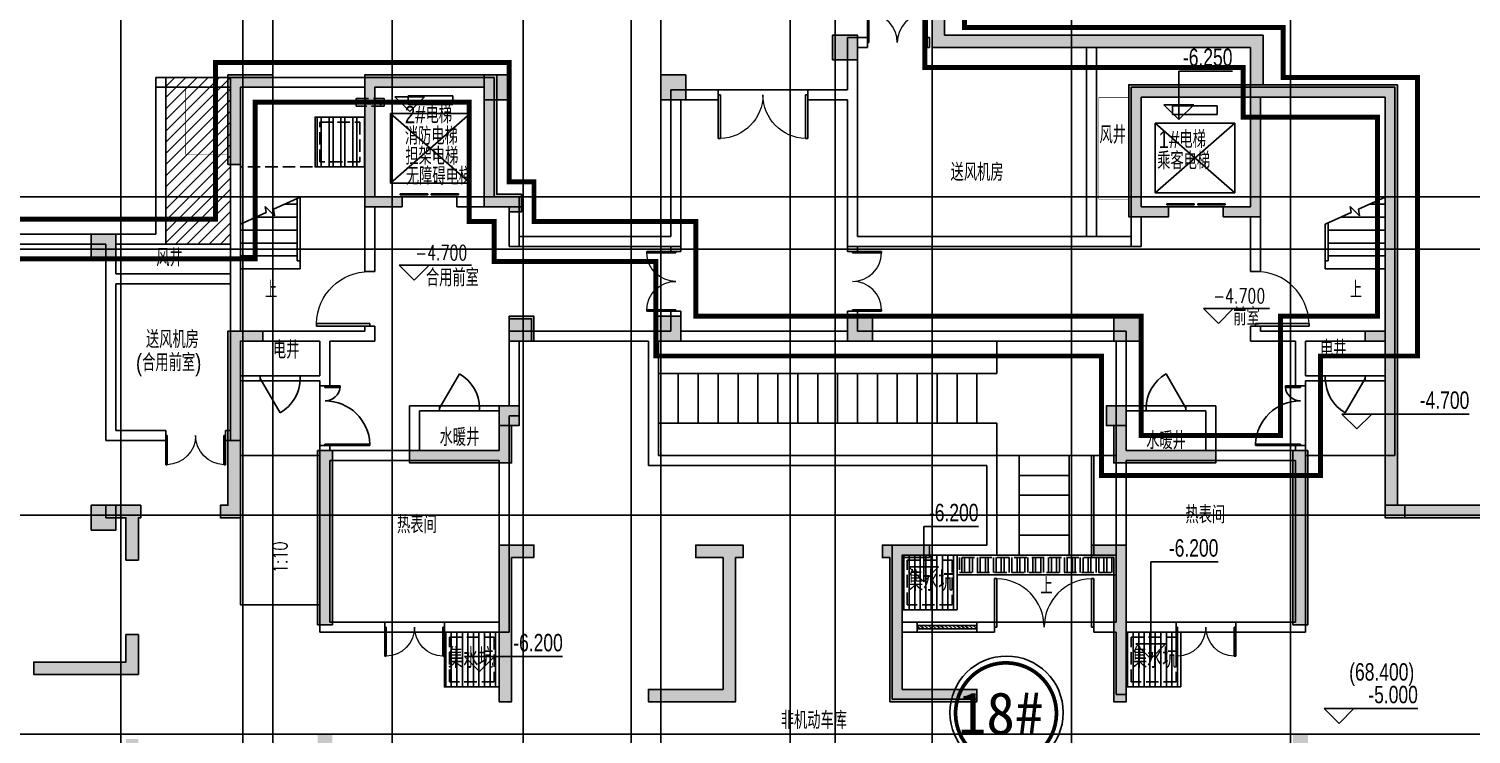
# Model space of a CAD drawing. Extents: x 369444 to 684549, y -549309 to 575337.
# Drawn here: x 578324 to 607305, y 326857 to 341032 of the extents above; entities that cross this region are included whole.
import ezdxf

# ---------------------------------------------------------------- set-up
doc = ezdxf.new("R2010")
doc.units = 0
doc.header["$LTSCALE"] = 1000
doc.header["$MEASUREMENT"] = 0
doc.linetypes.add('__DASH', pattern=[0.35, 0.25, -0.1])
doc.linetypes.add('DASH', pattern=[0.35, 0.25, -0.1])
for name, color, linetype in [('COLUMN', 9, 'Continuous'), ('DIM_ELEV', 3, 'Continuous'), ('DIM_IDEN', 3, 'Continuous'), ('DIM_LEAD', 3, 'Continuous'), ('DIM_SYMB', 3, 'Continuous'), ('DOTE', 1, 'Continuous'), ('EVTR', 2, 'Continuous'), ('HS-A-轮廓线-地下室', 3, 'DASH'), ('K-1看线', 123, 'Continuous'), ('PUB_HATCH', 8, 'Continuous'), ('STAIR', 2, 'Continuous'), ('W-屋顶线', 161, 'Continuous'), ('WALL', 9, 'Continuous'), ('WINDOW', 4, 'Continuous'), ('主楼编号', 1, 'Continuous'), ('二期轮廓线', 8, 'DASH'), ('剪力墙', 3, 'Continuous'), ('填充', 8, 'Continuous'), ('房间名称', 72, 'Continuous'), ('排水', 61, 'Continuous'), ('洞口上空图层', 211, 'Continuous'), ('砼墙', 151, 'Continuous'), ('防火分区线', 7, 'Continuous'), ('集水坑图层', 125, 'Continuous')]:
    doc.layers.add(name, color=color, linetype=linetype)
doc.styles.add('1111111', font='simhei.ttf')
doc.styles.add('_HNSJY', font='HNSJY-07.shx', dxfattribs={"width": 0.75, "bigfont": 'HNSJY-HZ.shx'})
doc.styles.add('_TCH_DIM', font='SIMPLEX', dxfattribs={"bigfont": 'GBCBIG'})
doc.styles.add('HNSJY', font='hnsjy-07.shx', dxfattribs={"width": 0.8, "bigfont": 'hnsjy-hz.shx'})

# ---------------------------------------------------------------- blocks, each defined once
blk = doc.blocks.new('A$C650223AA')
at = {"layer": 'STAIR'}
for p, q in [((-9200, 0), (-9200, -1650)), ((-2400, 0), (-2400, -650)), ((-9200, -650), (-2400, -650)), ((-8800, -650), (-8800, -1650)), ((-8400, -650), (-8400, -1650)), ((-8000, -650), (-8000, -1650)), ((-7600, -650), (-7600, -1650)), ((-7200, -650), (-7200, -1650)), ((-6800, -650), (-6800, -1650)), ((-6400, -650), (-6400, -1650)), ((-6000, -650), (-6000, -1650)), ((-5600, -650), (-5600, -1650)), ((-5200, -650), (-5200, -1650)), ((-4800, -650), (-4800, -1650)), ((-4400, -650), (-4400, -1650)), ((-4000, -650), (-4000, -1650)), ((-3600, -650), (-3600, -1650)), ((-3200, -650), (-3200, -1650)), ((-2800, -650), (-2800, -1650)), ((-9200, -1650), (-2400, -1650)), ((-2400, -1650), (-2400, -2300)), ((-500, -2300), (-2400, -2300)), ((-1950, -2300), (-1950, -4300)), ((-950, -2300), (-950, -4300)), ((-950, -2700), (-1950, -2700)), ((-950, -3100), (-1950, -3100)), ((-950, -3500), (-1950, -3500)), ((-950, -3900), (-1950, -3900)), ((-1950, -4300), (-2400, -4300)), ((-500, -4300), (-950, -4300))]:
    blk.add_line(p, q, dxfattribs=at)
for points in [[(-2400, -2300), (0, -2300)], [(-2400, -4300), (-2400, -2300)], [(-500, -4300), (-500, -2300)], [(-450, -4300), (-450, -2300)]]:
    blk.add_lwpolyline(points, dxfattribs=at)
blk = doc.blocks.new('A$C6AC34DE4')
at = {"layer": '集水坑图层', "linetype": '__DASH'}
for points in [[(0, -1600), (2500, -1600), (2500, 0), (0, 0)], [(100, -1500), (900, -1500), (900, -700), (100, -700)]]:
    blk.add_lwpolyline(points, close=True, dxfattribs=at)
at = {"layer": '集水坑图层'}
blk.add_lwpolyline([(0, -1600), (1000, -1600), (1000, -600), (0, -600)], close=True, dxfattribs=at)
blk = doc.blocks.new('$DorLib2D$00000002')
for p, q in [((-0.5, 0), (-0.5, 0.4875)), ((-0.475, 0.4875), (-0.5, 0.4875)), ((-0.475, 0), (-0.475, 0.4875)), ((0.475, 0), (0.475, 0.4875)), ((0.475, 0.4875), (0.5, 0.4875)), ((0.5, 0), (0.5, 0.4875)), ((-0.5, 0), (-0.475, 0)), ((0.5, 0), (0.475, 0))]:
    blk.add_line(p, q)
at = {"lineweight": 13}
for centre, start, end in [((-0.4875, 0), 0, 88.53072), ((0.4875, 0), 91.46928, 180)]:
    blk.add_arc(centre, 0.4875, start, end, dxfattribs=at)
blk = doc.blocks.new('$WINLIB2D$00000039')
at = {"color": 0}
for points in [[(-0.5, 0.5), (-0.5, -0.5)], [(0.5, 0.5), (-0.5, 0.5)], [(0.5, -0.5), (0.5, 0.5)], [(-0.5, 0.167), (0.5, 0.167)], [(-0.452, -0.167), (-0.5, 0.084)], [(-0.384, -0.167), (-0.448, 0.167)], [(-0.316, -0.167), (-0.38, 0.167)], [(-0.248, -0.167), (-0.312, 0.167)], [(-0.18, -0.167), (-0.244, 0.167)], [(-0.112, -0.167), (-0.176, 0.167)], [(-0.044, -0.167), (-0.108, 0.167)], [(0.024, -0.167), (-0.04, 0.167)], [(0.092, -0.167), (0.028, 0.167)], [(0.16, -0.167), (0.096, 0.167)], [(0.228, -0.167), (0.164, 0.167)], [(0.296, -0.167), (0.232, 0.167)], [(0.364, -0.167), (0.3, 0.167)], [(0.432, -0.167), (0.368, 0.167)], [(0.5, -0.167), (0.436, 0.167)], [(-0.5, -0.167), (0.5, -0.167)], [(0.5, -0.5), (-0.5, -0.5)]]:
    blk.add_lwpolyline(points, dxfattribs=at)
blk = doc.blocks.new('$DORLIB2D$00000127')
at = {"color": 0}
for points in [[(-0.533, 0.795), (-0.533, 0.69)], [(-0.033, 0.795), (-0.533, 0.795)], [(-0.033, 0.795), (-0.033, 0.69)], [(0.533, 0.795), (0.033, 0.795)], [(0.033, 0.795), (0.033, 0.69)], [(0.533, 0.795), (0.533, 0.69)], [(-0.033, 0.69), (-0.533, 0.69)], [(0.533, 0.69), (0.033, 0.69)], [(0.5, 0.5), (-0.5, 0.5)]]:
    blk.add_lwpolyline(points, dxfattribs=at)
blk = doc.blocks.new('$DorLib2D$00000001')
for p, q in [((0.45, 0.975), (0.5, 0.975)), ((0.45, 0), (0.45, 0.975)), ((0.5, 0), (0.5, 0.975)), ((0.5, 0), (0.45, 0))]:
    blk.add_line(p, q)
at = {"lineweight": 13}
blk.add_arc((0.475, 0), 0.975, 91.4693, 180, dxfattribs=at)
blk = doc.blocks.new('$DORLIB2D$00000228')
at = {"color": 0, "lineweight": -2}
blk.add_line((0.5, 0), (0, 0.866), dxfattribs=at)
blk.add_arc((0.5, 0), 1, 120, 180, dxfattribs=at)
blk = doc.blocks.new('$DorLib2D$00000225')
at = {"color": 0}
for p, q in [((0.475, -0.001), (0.475, 0.752)), ((0.475, 0.752), (0.5, 0.752)), ((0.5, -0.001), (0.5, 0.752)), ((-0.5, 0), (-0.5, 0.252)), ((-0.475, 0.252), (-0.5, 0.252)), ((-0.475, 0), (-0.475, 0.252)), ((-0.475, 0), (-0.5, 0)), ((0.475, -0.001), (0.5, -0.001))]:
    blk.add_line(p, q, dxfattribs=at)
for centre, radius, start, end in [((0.505, -0.002), 0.755, 92.2493, 179.7238), ((-0.501, 0.003), 0.251, 359.7899, 84.0974)]:
    blk.add_arc(centre, radius, start, end, dxfattribs=at)
blk = doc.blocks.new('column500')
h = blk.add_hatch(color=0)
h.dxf.hatch_style = 1
h.paths.add_polyline_path([(-216381, -381440), (-215881, -381440), (-215881, -380940), (-216381, -380940)])
at = {"color": 0}
blk.add_lwpolyline([(-216381, -381440), (-215881, -381440), (-215881, -380940), (-216381, -380940)], close=True, dxfattribs=at)

msp = doc.modelspace()

# ---------------------------------------------------------------- hatches: boundary and pattern name
at = {"layer": 'PUB_HATCH', "linetype": 'ByBlock'}
for points in [[(596724.5, 353157), (596474.5, 353157), (596474.5, 340657), (596724.5, 340907)], [(596724.5, 340907), (596474.5, 340657), (602874.5, 340657), (603124.5, 340907)], [(602874.5, 339657), (603124.5, 339907), (603124.5, 340907), (602874.5, 340657)], [(603124.5, 339907), (602874.5, 339657), (605574.5, 339657), (605824.5, 339907)], [(605824.5, 331457), (605824.5, 339907), (605574.5, 339657), (605574.5, 331457)], [(605974.5, 331207), (614224.5, 331207), (614474.5, 331457), (605974.5, 331457)]]:
    msp.add_hatch(color=256, dxfattribs=at).paths.add_polyline_path(points)
at = {"layer": 'WINDOW'}
h = msp.add_hatch(dxfattribs=at)
h.set_pattern_fill('ANSI31', color=8, scale=70, angle=45)
h.set_pattern_definition([(90, (277529.14, -279973.44), (-111.125, 2e-14), [])])
h.paths.add_polyline_path([(595874.5, 329357), (596974.5, 329357), (596974.5, 330457), (595874.5, 330457)])
h = msp.add_hatch(dxfattribs=at)
h.set_pattern_fill('ANSI31', color=8, scale=70, angle=45)
h.set_pattern_definition([(90, (268329.14, -281523.47), (-111.125, 2e-14), [])])
h.paths.add_polyline_path([(586674.5, 327807), (587774.5, 327807), (587774.5, 328907), (586674.5, 328907)])
h = msp.add_hatch(dxfattribs=at)
h.set_pattern_fill('ANSI31', color=8, scale=70, angle=45)
h.set_pattern_definition([(90, (282029.14, -281523.47), (-111.125, 2e-14), [])])
h.paths.add_polyline_path([(600374.5, 327807), (601474.5, 327807), (601474.5, 328907), (600374.5, 328907)])
at = {"layer": '剪力墙'}
h = msp.add_hatch(dxfattribs=at)
h.set_pattern_fill('ANSI31', color=1, scale=100)
h.set_pattern_definition([(45, (3596628.6, -396072.82), (-112.2532015, 112.2532015), [])])
h.paths.add_polyline_path([(581074.5, 340057), (582374.5, 340057), (582374.5, 336707), (581074.5, 336707)])
at = {"layer": '填充'}
h = msp.add_hatch(color=256, dxfattribs=at)
h.dxf.hatch_style = 1
h.paths.add_polyline_path([(600674.5, 334757), (600674.5, 335257), (600124.5, 335257), (600124.5, 334757)], flags=17)
h.paths.add_polyline_path([(600124.5, 333057), (600374.5, 333057), (600374.5, 333457), (599974.5, 333457), (599974.5, 333057)], flags=17)
h.paths.add_polyline_path([(595274.5, 334757), (595274.5, 335257), (594774.5, 335257), (594774.5, 334757)], flags=17)
h.paths.add_polyline_path([(591424.5, 334757), (591424.5, 335257), (590924.5, 335257), (590924.5, 334757)], flags=17)
h.paths.add_polyline_path([(588424.5, 334757), (588424.5, 335207), (587974.5, 335207), (587974.5, 334757)])
h.paths.add_polyline_path([(588024.5, 333057), (588174.5, 333057), (588174.5, 333457), (587774.5, 333457), (587774.5, 333057)])
h.paths.add_polyline_path([(607624.5, 331207), (605574.5, 331207), (605574.5, 334757), (605174.5, 334757), (605174.5, 334957), (605574.5, 334957), (605574.5, 339657), (603074.5, 339657), (603074.5, 337257), (602324.5, 337257), (602324.5, 337457), (602874.5, 337457), (602874.5, 339657), (600674.5, 339657), (600674.5, 337457), (601224.5, 337457), (601224.5, 337257), (600424.5, 337257), (600424.5, 339907), (602874.5, 339907), (605824.5, 339907), (605824.5, 334957), (605824.5, 331457), (607874.5, 331457), (611474.5, 331457), (614474.5, 331457), (614474.5, 328307), (614474.5, 321907), (610674.5, 321907), (610674.5, 322907), (607874.5, 322907), (603724.5, 322907), (600374.5, 322907), (597374.5, 322907), (590774.5, 322907), (589924.5, 322907), (589924.5, 323157), (590774.5, 323157), (590774.5, 326357), (591024.5, 326357), (591024.5, 323157), (597124.5, 323157), (597124.5, 326357), (597374.5, 326357), (597374.5, 323157), (600124.5, 323157), (600124.5, 326357), (600374.5, 326357), (600374.5, 323157), (603724.5, 323157), (603724.5, 326857), (604024.5, 326857), (604024.5, 323157), (607624.5, 323157), (607624.5, 326757), (607874.5, 326757), (607874.5, 323157), (610674.5, 323157), (610674.5, 326057), (610924.5, 326057), (610924.5, 323157), (610924.5, 322157), (614174.5, 322157), (614174.5, 328057), (613774.5, 328057), (613774.5, 328307), (614174.5, 328307), (614174.5, 331207), (611474.5, 331207), (611474.5, 329457), (611224.5, 329457), (611224.5, 331207), (607874.5, 331207), (607874.5, 330357), (607624.5, 330357)])
h.paths.add_polyline_path([(592274.5, 330407), (591724.5, 330407), (591724.5, 330657), (592274.5, 330657), (592674.5, 330657), (592674.5, 330407), (592524.5, 330407), (592524.5, 327507), (590774.5, 327507), (590774.5, 327757), (592274.5, 327757)], flags=17)
h.paths.add_polyline_path([(583224.5, 339857), (582574.5, 339857), (582574.5, 338307), (582324.5, 338307), (582324.5, 340107), (583224.5, 340107)])
h.paths.add_polyline_path([(596424.5, 330407), (595874.5, 330407), (595874.5, 327757), (597374.5, 327757), (597374.5, 327507), (595624.5, 327507), (595624.5, 330407), (595474.5, 330407), (595474.5, 330657), (595874.5, 330657), (596424.5, 330657)], flags=17)
h.paths.add_polyline_path([(580524.5, 328857), (580524.5, 328057), (578424.5, 328057), (578424.5, 328307), (580274.5, 328307), (580274.5, 328857)])
h.paths.add_polyline_path([(600124.5, 330407), (599674.5, 330407), (599674.5, 330657), (600374.5, 330657), (600374.5, 327507), (600124.5, 327507)], flags=17)
h.paths.add_polyline_path([(588474.5, 330407), (588024.5, 330407), (588024.5, 327507), (587774.5, 327507), (587774.5, 330657), (588474.5, 330657)])
h.paths.add_polyline_path([(584124.5, 322907), (583374.5, 322907), (583374.5, 323157), (584124.5, 323157), (584124.5, 326857), (584424.5, 326857), (584424.5, 323157), (585174.5, 323157), (585174.5, 322907)])
h.paths.add_polyline_path([(580274.5, 322907), (579974.5, 322907), (579974.5, 323157), (580274.5, 323157), (580274.5, 326757), (580524.5, 326757), (580524.5, 323157), (580674.5, 323157), (580674.5, 322907)])
h.paths.add_polyline_path([(576724.5, 331207), (576199.5, 331207), (576199.5, 331457), (576724.5, 331457), (577024.5, 331457), (577024.5, 331207), (576924.5, 331207), (576924.5, 329457), (576724.5, 329457)])
h.paths.add_polyline_path([(574224.5, 321907), (573674.5, 321907), (573674.5, 326607), (573974.5, 326607), (573974.5, 322157), (574224.5, 322157)])
h.paths.add_polyline_path([(582574.5, 331207), (582174.5, 331207), (582174.5, 331457), (582324.5, 331457), (582324.5, 334957), (583024.5, 334957), (583024.5, 334757), (582574.5, 334757)])
h.paths.add_polyline_path([(584424.5, 332557), (584424.5, 329057), (584124.5, 329057), (584124.5, 332557)])
h.paths.add_polyline_path([(578174.5, 322907), (577474.5, 322907), (577474.5, 321907), (576624.5, 321907), (576624.5, 322157), (577224.5, 322157), (577224.5, 323157), (577224.5, 326057), (577474.5, 326057), (577474.5, 323157), (578174.5, 323157)])
h.paths.add_polyline_path([(604024.5, 332557), (604024.5, 329057), (603724.5, 329057), (603724.5, 332557)], flags=17)
h.paths.add_polyline_path([(588124.5, 322907), (587774.5, 322907), (587574.5, 322907), (587574.5, 323157), (587774.5, 323157), (587774.5, 326357), (588024.5, 326357), (588024.5, 323157), (588124.5, 323157)])
h.paths.add_polyline_path([(574374.5, 328057), (573674.5, 328057), (573674.5, 331457), (574349.5, 331457), (574349.5, 331207), (573974.5, 331207), (573974.5, 328307), (574374.5, 328307)])
h.paths.add_polyline_path([(580574.5, 331207), (580524.5, 331207), (580524.5, 330357), (580274.5, 330357), (580274.5, 331207), (579874.5, 331207), (579874.5, 331457), (580274.5, 331457), (580574.5, 331457)])
h.paths.add_polyline_path([(609674.5, 328057), (607624.5, 328057), (607624.5, 328857), (607874.5, 328857), (607874.5, 328307), (609674.5, 328307)], flags=17)
h.paths.add_polyline_path([(588224.5, 337457), (588224.5, 337707), (587724.5, 337707), (587724.5, 340107), (585074.5, 340107), (585074.5, 337457), (585824.5, 337457), (585824.5, 337657), (585274.5, 337657), (585274.5, 339857), (587474.5, 339857), (587474.5, 337457)])
edge = h.paths.add_edge_path()
edge.add_line((587974.5, 337457), (587974.5, 337357))
edge.add_line((587974.5, 337357), (588224.5, 337357))
edge.add_line((588224.5, 337357), (588224.5, 337457))
edge = h.paths.add_edge_path()
edge.add_line((588024.5, 333057), (588024.5, 332307))
edge.add_line((588024.5, 332307), (585974.5, 332307))
edge.add_line((585974.5, 332307), (585974.5, 332557))
edge.add_line((585974.5, 332557), (587774.5, 332557))
edge.add_line((587774.5, 332557), (587774.5, 333057))
edge.add_line((600374.5, 333057), (600374.5, 332557))
edge.add_line((600374.5, 332557), (602174.5, 332557))
edge.add_line((602174.5, 332557), (602174.5, 332307))
edge.add_line((602174.5, 332307), (600124.5, 332307))
edge.add_line((600124.5, 332307), (600124.5, 333057))
h = msp.add_hatch(color=256, dxfattribs=at)
h.dxf.hatch_style = 1
h.paths.add_polyline_path([(588024.5, 333057), (587774.5, 333057), (587774.5, 332557), (585974.5, 332557), (585974.5, 332307), (588024.5, 332307)])
h = msp.add_hatch(color=256, dxfattribs=at)
h.dxf.hatch_style = 1
h.paths.add_polyline_path([(600374.5, 332557), (600374.5, 333057), (600124.5, 333057), (600124.5, 332307), (602174.5, 332307), (602174.5, 332557)])
at = {"layer": '排水', "linetype": 'DASH'}
h = msp.add_hatch(dxfattribs=at)
h.set_pattern_fill('STEEL', color=252, scale=100, angle=225)
h.set_pattern_definition([(270, (291951.46, 236225.45), (158.75, -2e-14), []), (270, (292007.59, 236169.32), (158.75, -2e-14), [])])
h.paths.add_polyline_path([(600124.5, 330107), (600124.5, 330407), (597024.5, 330407), (597024.5, 330107)])
at = {"layer": '集水坑图层'}
h = msp.add_hatch(dxfattribs=at)
h.set_pattern_fill('ANSI32', color=256, scale=50, angle=45, style=0)
h.set_pattern_definition([(270, (265269.08, 229704.41), (-238.125, -6e-14), []), (270, (265348.45, 229625.04), (-238.125, -6e-14), [])])
h.paths.add_polyline_path([(585074.5, 338257), (585074.5, 338757), (585074.5, 339257), (584074.5, 339257), (584074.5, 338257)])

# ---------------------------------------------------------------- linework, layer by layer
at = {"layer": 'DIM_ELEV'}
for p, q in [((601432.7, 339207), (601432.7, 340180.2)), ((601432.7, 340180.2), (602506.2, 340180.2)), ((585976.8, 339368.7), (585676.8, 339668.7)), ((585676.8, 339668.7), (586276.8, 339668.7)), ((585976.8, 339368.7), (586276.8, 339668.7)), ((601432.7, 339207), (601132.7, 339507)), ((601132.7, 339507), (601732.7, 339507)), ((601432.7, 339207), (601732.7, 339507)), ((586065.3, 335980), (585765.3, 336280)), ((585765.3, 336280), (587220.8, 336280)), ((586065.3, 335980), (586365.3, 336280)), ((602225.5, 335110.6), (601925.5, 335410.6)), ((601925.5, 335410.6), (603254.3, 335410.6)), ((602225.5, 335110.6), (602525.5, 335410.6)), ((605007.5, 332990.3), (604707.5, 333290.3)), ((604707.5, 333290.3), (607265.1, 333290.3)), ((605007.5, 332990.3), (605307.5, 333290.3)), ((596305.2, 329918.1), (596305.2, 331030.9)), ((596305.2, 331030.9), (597402.8, 331030.9)), ((596305.2, 329918.1), (596005.2, 330218.1)), ((596005.2, 330218.1), (596605.2, 330218.1)), ((596305.2, 329918.1), (596605.2, 330218.1)), ((600866.3, 328371.3), (600866.3, 330319.5)), ((600866.3, 330319.5), (602223.2, 330319.5)), ((600866.3, 328371.3), (600566.3, 328671.3)), ((600566.3, 328671.3), (601166.3, 328671.3)), ((600866.3, 328371.3), (601166.3, 328671.3)), ((587378.5, 328116.5), (587078.5, 328416.5)), ((587078.5, 328416.5), (589050.2, 328416.5)), ((587378.5, 328116.5), (587678.5, 328416.5)), ((604650.5, 327073.1), (604350.5, 327373.1)), ((604350.5, 327373.1), (606231.5, 327373.1)), ((604650.5, 327073.1), (604950.5, 327373.1))]:
    msp.add_line(p, q, dxfattribs=at)
at = {"layer": 'DIM_IDEN'}
msp.add_circle((584391.9, 338747.6), 0, dxfattribs=at)
at = {"layer": 'DIM_LEAD', "const_width": 40}
msp.add_lwpolyline([(585393.6, 339515.9, 1), (585393.6, 339555.9, 1)], format="xyb", close=True, dxfattribs=at)
at = {"layer": 'DIM_SYMB'}
for points in [[(583174.5, 336077, 0, 0, 0), (583174.5, 336947, 80, 0, 0), (583174.5, 337247, 0, 0, 0)], [(604974.5, 336077, 0, 0, 0), (604974.5, 336947, 80, 0, 0), (604974.5, 337247, 0, 0, 0)], [(598756.2, 330126.1, 0, 0, 0), (598756.2, 333607, 0, 0, 0), (591278.2, 333607, 80, 0, 0), (590978.2, 333607, 0, 0, 0)], [(583623.7, 330096.1, 0, 0, 0), (583623.7, 330957.5, 80, 0, 0), (583623.7, 331257.5, 0, 0, 0)]]:
    msp.add_lwpolyline(points, format="xyseb", dxfattribs=at)
at = {"layer": 'DOTE', "color": 8}
for p, q in [((580174.5, 59364.2), (580174.5, 476704.8)), ((582624.5, 59364.2), (582624.5, 476704.8)), ((583224.5, 261807), (583224.5, 476704.8)), ((585624.5, 261807), (585624.5, 476704.8)), ((588254.5, 261807), (588254.5, 476704.8)), ((590424.5, 59364.2), (590424.5, 476704.8)), ((591024.5, 261807), (591024.5, 476704.8)), ((593624.5, 261807), (593624.5, 476704.8)), ((594524.5, 261807), (594524.5, 476704.8)), ((596474.5, 261807), (596474.5, 476704.8)), ((599274.5, 59364.2), (599274.5, 476704.8)), ((603674.5, 261807), (603674.5, 476704.8))]:
    msp.add_line(p, q, dxfattribs=at)
at = {"layer": 'DOTE', "color": 8, "lineweight": -2}
for p, q in [((377844.4, 337657), (624570.9, 337657)), ((377844.4, 336607), (624570.9, 336607)), ((377844.4, 331257), (624570.9, 331257)), ((377844.4, 326857), (624570.9, 326857))]:
    msp.add_line(p, q, dxfattribs=at)
at = {"layer": 'EVTR'}
for p, q in [((585944.5, 339683.1, 0), (586844.5, 339683.1, 0)), ((585944.5, 339508.1, 0), (585944.5, 339683.1, 0)), ((586844.5, 339683.1, 0), (586844.5, 339508.1, 0)), ((586844.5, 339508.1, 0), (585944.5, 339508.1, 0)), ((602204.5, 339483.1, 0), (601304.5, 339483.1, 0)), ((601304.5, 339483.1, 0), (601304.5, 339308.1, 0)), ((602204.5, 339308.1, 0), (602204.5, 339483.1, 0)), ((587194.5, 337933.1, 0), (585594.5, 339333.1, 0)), ((587194.5, 339333.1, 0), (585594.5, 337933.1, 0)), ((585594.5, 339333.1, 0), (587194.5, 339333.1, 0)), ((585594.5, 337933.1, 0), (585594.5, 339333.1, 0)), ((587194.5, 339333.1, 0), (587194.5, 337933.1, 0)), ((600954.5, 337733.1, 0), (602554.5, 339133.1, 0)), ((600954.5, 339133.1, 0), (602554.5, 337733.1, 0)), ((602554.5, 339133.1, 0), (600954.5, 339133.1, 0)), ((600954.5, 339133.1, 0), (600954.5, 337733.1, 0)), ((601304.5, 339308.1, 0), (602204.5, 339308.1, 0)), ((602554.5, 337733.1, 0), (602554.5, 339133.1, 0)), ((587194.5, 337933.1, 0), (585594.5, 337933.1, 0)), ((600954.5, 337733.1, 0), (602554.5, 337733.1, 0))]:
    msp.add_line(p, q, dxfattribs=at)
at = {"layer": 'HS-A-轮廓线-地下室', "lineweight": -2, "ltscale": 8}
msp.add_lwpolyline([(600424.5, 249357.4), (600424.5, 259157), (600424.5, 259157), (614474.5, 259157), (614474.5, 275257), (605824.5, 275257), (605824.5, 283707), (598024.5, 283707), (598024.5, 284357), (589474.5, 284357), (589474.5, 285957), (588504.5, 285957), (588504.5, 322907), (610674.5, 322907), (610674.5, 321907), (614474.5, 321907), (614474.5, 331457), (605824.5, 331457), (605824.5, 339907), (603124.5, 339907), (603124.5, 340907), (596724.5, 340907), (596724.5, 380057)], dxfattribs=at)
at = {"layer": 'K-1看线', "linetype": 'DASH', "elevation": 0}
msp.add_lwpolyline([(585462.6, 339629.4), (585462.6, 339479.4), (584901, 339479.4), (584901, 339629.4)], close=True, dxfattribs=at)
at = {"layer": 'STAIR'}
for p, q in [((583774.5, 337650.7), (583238.1, 337406)), ((583714.5, 336367), (583714.5, 337623.3)), ((583774.5, 336367), (583774.5, 337650.7)), ((583774.5, 336367), (583774.5, 337650.7)), ((605574.5, 337650.7), (605038.1, 337406)), ((605574.5, 336207), (605574.5, 337650.7)), ((583092.8, 337339.7), (582574.5, 337103.3)), ((583260.4, 337272.8), (583071.8, 337464.6)), ((583071.8, 337464.6), (583092.8, 337339.7)), ((583238.1, 337406), (583260.4, 337272.8)), ((583459.5, 337507), (583714.5, 337507)), ((604892.7, 337339.7), (604374.5, 337103.3)), ((605060.4, 337272.8), (604871.8, 337464.6)), ((604871.8, 337464.6), (604892.7, 337339.7)), ((605038.1, 337406), (605060.4, 337272.8)), ((605259.5, 337507), (605574.5, 337507)), ((582574.5, 336207), (582574.5, 337103.3)), ((582889.5, 337247), (583714.5, 337247)), ((604374.5, 336367), (604374.5, 337103.3)), ((604374.5, 336367), (604374.5, 337103.3)), ((604434.5, 336367), (604434.5, 337130.6)), ((604689.5, 337247), (605574.5, 337247)), ((582574.5, 336987), (583714.5, 336987)), ((604434.5, 336987), (605574.5, 336987)), ((582574.5, 336727), (583714.5, 336727)), ((582574.5, 336467), (583714.5, 336467)), ((604434.5, 336727), (605574.5, 336727)), ((604434.5, 336467), (605574.5, 336467)), ((582574.5, 336207), (583774.5, 336207)), ((583714.5, 336367), (583774.5, 336367)), ((583774.5, 336207), (583774.5, 336367)), ((604374.5, 336207), (604374.5, 336367)), ((604374.5, 336367), (604434.5, 336367)), ((604374.5, 336207), (605574.5, 336207))]:
    msp.add_line(p, q, dxfattribs=at)
for points in [[(582574.5, 332457), (584174.5, 332457), (584174.5, 333957), (582574.5, 333957)], [(603974.5, 332457), (605574.5, 332457), (605574.5, 333957), (603974.5, 333957)]]:
    msp.add_lwpolyline(points, close=True, dxfattribs=at)
msp.add_lwpolyline([(582574.5, 332457), (582574.5, 329457), (584174.5, 329457), (584174.5, 332457), (582574.5, 332457)], dxfattribs=at)
at = {"layer": 'W-屋顶线'}
msp.add_lwpolyline([(581074.5, 340057), (582374.5, 340057), (582374.5, 336707), (581074.5, 336707)], close=True, dxfattribs=at)
at = {"layer": 'WALL', "linetype": 'ByBlock'}
for p, q in [((596474.5, 353157), (596474.5, 340657)), ((596724.5, 353157), (596724.5, 340907)), ((596724.5, 340907), (603124.5, 340907)), ((603124.5, 339907), (603124.5, 340907)), ((596474.5, 340657), (602874.5, 340657)), ((602874.5, 339657), (602874.5, 340657)), ((602874.5, 339657), (605574.5, 339657)), ((603124.5, 339907), (605824.5, 339907)), ((605574.5, 331457), (605574.5, 339657)), ((605824.5, 331457), (605824.5, 339907)), ((605574.5, 331457), (605824.5, 331457)), ((605974.5, 331457), (614474.5, 331457)), ((605974.5, 331457), (605974.5, 331207)), ((605974.5, 331207), (614224.5, 331207))]:
    msp.add_line(p, q, dxfattribs=at)
at = {"layer": 'WALL'}
for p, q in [((594774.5, 340857), (594774.5, 339807)), ((595174.5, 340857), (594774.5, 340857)), ((595174.5, 340657), (595174.5, 340857)), ((596424.5, 340857), (596374.5, 340857)), ((596374.5, 340857), (596374.5, 340657)), ((596424.5, 340657), (596424.5, 340857)), ((594974.5, 340657), (594974.5, 339707)), ((594974.5, 340657), (595174.5, 340657)), ((596374.5, 340657), (596424.5, 340657)), ((599574.5, 336857), (599574.5, 340657)), ((599574.5, 340657), (599774.5, 340657)), ((599774.5, 336857), (599774.5, 340657)), ((582474.5, 340057), (580874.5, 340057)), ((580874.5, 339857), (580874.5, 340057)), ((585174.5, 340057), (582474.5, 340057)), ((587674.5, 340057), (585174.5, 340057)), ((587674.5, 337657), (587674.5, 340057)), ((580874.5, 336907), (580874.5, 339857)), ((582374.5, 339857), (580874.5, 339857)), ((581074.5, 336707), (581074.5, 339857)), ((582374.5, 336007), (582374.5, 339857)), ((585074.5, 339857), (582574.5, 339857)), ((582574.5, 336007), (582574.5, 339857)), ((585074.5, 337557), (585074.5, 339857)), ((587474.5, 339857), (585274.5, 339857)), ((585274.5, 337657), (585274.5, 339857)), ((587474.5, 337657), (587474.5, 339857)), ((591224.5, 339807), (591224.5, 336857)), ((592174.5, 339807), (591224.5, 339807)), ((592174.5, 339607), (592174.5, 339807)), ((594774.5, 339807), (593974.5, 339807)), ((593974.5, 339807), (593974.5, 339607)), ((594974.5, 339707), (594974.5, 336857)), ((600474.5, 337357), (600474.5, 339857)), ((600474.5, 339857), (602974.5, 339857)), ((600674.5, 337457), (600674.5, 339657)), ((600674.5, 339657), (602874.5, 339657)), ((602874.5, 337457), (602874.5, 339657)), ((602974.5, 339857), (605774.5, 339857)), ((603074.5, 339657), (605574.5, 339657)), ((603074.5, 337357), (603074.5, 339657)), ((605574.5, 334957), (605574.5, 339657)), ((605774.5, 334857), (605774.5, 339857)), ((591424.5, 339607), (591424.5, 336657)), ((591424.5, 339607), (592174.5, 339607)), ((593974.5, 339607), (594774.5, 339607)), ((594774.5, 339607), (594774.5, 336657)), ((585824.5, 337657), (585274.5, 337657)), ((585824.5, 337457), (585824.5, 337657)), ((587474.5, 337657), (586924.5, 337657)), ((586924.5, 337657), (586924.5, 337457)), ((588174.5, 337657), (587674.5, 337657)), ((588174.5, 336657), (588174.5, 337657)), ((585074.5, 337557), (585074.5, 336157)), ((585274.5, 337457), (585824.5, 337457)), ((585274.5, 336157), (585274.5, 337457)), ((586924.5, 337457), (587574.5, 337457)), ((587974.5, 337457), (587574.5, 337457)), ((587974.5, 336657), (587974.5, 337457)), ((600474.5, 336657), (600474.5, 337357)), ((601224.5, 337457), (600674.5, 337457)), ((601224.5, 337257), (601224.5, 337457)), ((602874.5, 337457), (602324.5, 337457)), ((602324.5, 337457), (602324.5, 337257)), ((603074.5, 336157), (603074.5, 337357)), ((600674.5, 337257), (601224.5, 337257)), ((600674.5, 336657), (600674.5, 337257)), ((602324.5, 337257), (602874.5, 337257)), ((602874.5, 337257), (602874.5, 336157)), ((567674.5, 336907), (579974.5, 336907)), ((579974.5, 336907), (580874.5, 336907)), ((588174.5, 336857), (591224.5, 336857)), ((594974.5, 336857), (599674.5, 336857)), ((599674.5, 336857), (600474.5, 336857)), ((567674.5, 336707), (579874.5, 336707)), ((579874.5, 336007), (579874.5, 336707)), ((580074.5, 336107), (580074.5, 336707)), ((580074.5, 336707), (581074.5, 336707)), ((587974.5, 336657), (588174.5, 336657)), ((588174.5, 336657), (591424.5, 336657)), ((591224.5, 336657), (591224.5, 336557)), ((591224.5, 336557), (591424.5, 336557)), ((591424.5, 336557), (591424.5, 336657)), ((594774.5, 336657), (599674.5, 336657)), ((594774.5, 336657), (594774.5, 336557)), ((594774.5, 336557), (594974.5, 336557)), ((594974.5, 336557), (594974.5, 336657)), ((599674.5, 336657), (600474.5, 336657)), ((600474.5, 336657), (600674.5, 336657)), ((579874.5, 332757), (579874.5, 336007)), ((580074.5, 336107), (582374.5, 336107)), ((580074.5, 332957), (580074.5, 335907)), ((580074.5, 335907), (582374.5, 335907)), ((582374.5, 334857), (582374.5, 336007)), ((582574.5, 334957), (582574.5, 336007)), ((585074.5, 336157), (585274.5, 336157)), ((602874.5, 336157), (603074.5, 336157)), ((591424.5, 335357), (591224.5, 335357)), ((591224.5, 335357), (591224.5, 334957)), ((591424.5, 334957), (591424.5, 335357)), ((594974.5, 335357), (594774.5, 335357)), ((594774.5, 335357), (594774.5, 334957)), ((594974.5, 334957), (594974.5, 335357)), ((585274.5, 335057), (585074.5, 335057)), ((585074.5, 335057), (585074.5, 334957)), ((585274.5, 334757), (585274.5, 335057)), ((603074.5, 335057), (602874.5, 335057)), ((602874.5, 335057), (602874.5, 334757)), ((603074.5, 334957), (603074.5, 335057)), ((582374.5, 334057), (582374.5, 334857)), ((584274.5, 334957), (582574.5, 334957)), ((584174.5, 334757), (582574.5, 334757)), ((582574.5, 334057), (582574.5, 334757)), ((584174.5, 334057), (584174.5, 334757)), ((585074.5, 334957), (584274.5, 334957)), ((585274.5, 334757), (584374.5, 334757)), ((584374.5, 334057), (584374.5, 334757)), ((587974.5, 333457), (587974.5, 334957)), ((587974.5, 334957), (590874.5, 334957)), ((588174.5, 333257), (588174.5, 334757)), ((588174.5, 334757), (590774.5, 334757)), ((590774.5, 334757), (590774.5, 332257)), ((590874.5, 334957), (591224.5, 334957)), ((590974.5, 334757), (590974.5, 332457)), ((590974.5, 334757), (591324.5, 334757)), ((591324.5, 334757), (594874.5, 334757)), ((591424.5, 334957), (594774.5, 334957)), ((594874.5, 334757), (600174.5, 334757)), ((594974.5, 334957), (600374.5, 334957)), ((600174.5, 333357), (600174.5, 334757)), ((600374.5, 333457), (600374.5, 334957)), ((602874.5, 334757), (603774.5, 334757)), ((603074.5, 334957), (603874.5, 334957)), ((603774.5, 334057), (603774.5, 334757)), ((603874.5, 334957), (605574.5, 334957)), ((603974.5, 334057), (603974.5, 334757)), ((603974.5, 334757), (605574.5, 334757)), ((605574.5, 334057), (605574.5, 334757)), ((605774.5, 334057), (605774.5, 334857)), ((582374.5, 332757), (582374.5, 334057)), ((582974.3, 334057), (582574.5, 334057)), ((582574.5, 333957), (582974.3, 333957)), ((582574.5, 332757), (582574.5, 333957)), ((582974.3, 333957), (582974.3, 334057)), ((584174.5, 334057), (583774.3, 334057)), ((583774.3, 334057), (583774.3, 333957)), ((583774.3, 333957), (584174.5, 333957)), ((584174.5, 333957), (584174.5, 333857)), ((584174.5, 333857), (584374.5, 333857)), ((584374.5, 333857), (584374.5, 334057)), ((603774.5, 334057), (603774.5, 333857)), ((603774.5, 333857), (603974.5, 333857)), ((604374.5, 334057), (603974.5, 334057)), ((603974.5, 333857), (603974.5, 333957)), ((603974.5, 333957), (604374.5, 333957)), ((604374.5, 333957), (604374.5, 334057)), ((605574.5, 334057), (605174.5, 334057)), ((605174.5, 334057), (605174.5, 333957)), ((605174.5, 333957), (605574.5, 333957)), ((605574.5, 332457), (605574.5, 333957)), ((605774.5, 332457), (605774.5, 334057)), ((585974.5, 332557), (585974.5, 333457)), ((586577.4, 333457), (585974.5, 333457)), ((586174.5, 332557), (586174.5, 333357)), ((586174.5, 333357), (586577.4, 333357)), ((586577.4, 333357), (586577.4, 333457)), ((587874.5, 333457), (587377.4, 333457)), ((587377.4, 333457), (587377.4, 333357)), ((587377.4, 333357), (587774.5, 333357)), ((587774.5, 332557), (587774.5, 333357)), ((587874.5, 333457), (587974.5, 333457)), ((600174.5, 332457), (600174.5, 333357)), ((600774.5, 333457), (600374.5, 333457)), ((600374.5, 332557), (600374.5, 333357)), ((600374.5, 333357), (600774.5, 333357)), ((600774.5, 333357), (600774.5, 333457)), ((602174.5, 333457), (601574.5, 333457)), ((601574.5, 333457), (601574.5, 333357)), ((601574.5, 333357), (601974.5, 333357)), ((601974.5, 332557), (601974.5, 333357)), ((602174.5, 332557), (602174.5, 333457)), ((587974.5, 332457), (587974.5, 333257)), ((587974.5, 333257), (588174.5, 333257)), ((579874.5, 332757), (581074.5, 332757)), ((581074.5, 332957), (580074.5, 332957)), ((581074.5, 332757), (581074.5, 332957)), ((582374.5, 332957), (582274.5, 332957)), ((582274.5, 332957), (582274.5, 332757)), ((582274.5, 332757), (582374.5, 332757)), ((582374.5, 332757), (582574.5, 332757)), ((584374.5, 332657), (584174.5, 332657)), ((584174.5, 332657), (584174.5, 332457)), ((584174.5, 328907), (584174.5, 332457)), ((584374.5, 332557), (584374.5, 332657)), ((585974.5, 332557), (584374.5, 332557)), ((587774.5, 332557), (586174.5, 332557)), ((587974.5, 332457), (587974.5, 328907)), ((597774.5, 332457), (590974.5, 332457)), ((597774.5, 330457), (597774.5, 332457)), ((600174.5, 329107), (600174.5, 332457)), ((600374.5, 332557), (601974.5, 332557)), ((602174.5, 332557), (603774.5, 332557)), ((603974.5, 332657), (603774.5, 332657)), ((603774.5, 332657), (603774.5, 332557)), ((603974.5, 332457), (603974.5, 332657)), ((603974.5, 328907), (603974.5, 332457)), ((605574.5, 332457), (605774.5, 332457)), ((586074.5, 332357), (584374.5, 332357)), ((584374.5, 329107), (584374.5, 332357)), ((587774.5, 332357), (586074.5, 332357)), ((587774.5, 332357), (587774.5, 329107)), ((597574.5, 332257), (590774.5, 332257)), ((597574.5, 330657), (597574.5, 332257)), ((600374.5, 329107), (600374.5, 332357)), ((600374.5, 332357), (602074.5, 332357)), ((602074.5, 332357), (603774.5, 332357)), ((603774.5, 329107), (603774.5, 332357)), ((595674.5, 330657), (597574.5, 330657)), ((595674.5, 329007), (595674.5, 330657)), ((595874.5, 330457), (597774.5, 330457)), ((595874.5, 329107), (595874.5, 330457)), ((585474.5, 329107), (584374.5, 329107)), ((585474.5, 328907), (585474.5, 329107)), ((587774.5, 329107), (586674.5, 329107)), ((586674.5, 329107), (586674.5, 328907)), ((595674.5, 327557), (595674.5, 329007)), ((596174.2, 329107), (595874.5, 329107)), ((596174.2, 328907), (596174.2, 329107)), ((597724.5, 329107), (597374.2, 329107)), ((597374.2, 329107), (597374.2, 328907)), ((597724.5, 328907), (597724.5, 329107)), ((600174.5, 329107), (599724.5, 329107)), ((599724.5, 329107), (599724.5, 328907)), ((601374.5, 329107), (600374.5, 329107)), ((601374.5, 328907), (601374.5, 329107)), ((603774.5, 329107), (602574.5, 329107)), ((602574.5, 329107), (602574.5, 328907)), ((584174.5, 328907), (585474.5, 328907)), ((586674.5, 328907), (587974.5, 328907)), ((595874.5, 328907), (596174.2, 328907)), ((595874.5, 327757), (595874.5, 328907)), ((597374.2, 328907), (597724.5, 328907)), ((599724.5, 328907), (600174.5, 328907)), ((600174.5, 327657), (600174.5, 328907)), ((600374.5, 327657), (600374.5, 328907)), ((600374.5, 328907), (601374.5, 328907)), ((602574.5, 328907), (603974.5, 328907)), ((595674.5, 327557), (597374.5, 327557)), ((595874.5, 327757), (597374.5, 327757)), ((597374.5, 327757), (597374.5, 327557)), ((600174.5, 327657), (600374.5, 327657))]:
    msp.add_line(p, q, dxfattribs=at)
at = {"layer": 'WINDOW'}
for p, q in [((592174.5, 339807, 0), (593974.5, 339807, 0)), ((583774.3, 334057, 0), (582974.3, 334057, 0)), ((583774.3, 333957, 0), (582974.3, 333957, 0)), ((604374.5, 334057, 0), (605174.5, 334057, 0)), ((604374.5, 333957, 0), (605174.5, 333957, 0)), ((587377.4, 333457, 0), (586577.4, 333457, 0)), ((587377.4, 333357, 0), (586577.4, 333357, 0)), ((600774.5, 333457, 0), (601574.5, 333457, 0)), ((600774.5, 333357, 0), (601574.5, 333357, 0)), ((586674.5, 329107), (585474.5, 329107)), ((599724.5, 329107), (597724.5, 329107)), ((602574.5, 329107), (601374.5, 329107)), ((586674.5, 328907), (585474.5, 328907)), ((602574.5, 328907), (601374.5, 328907))]:
    msp.add_line(p, q, dxfattribs=at)
at = {"layer": '主楼编号', "color": 1, "const_width": 74.2}
msp.add_lwpolyline([(597522.8, 328193.2, -1.0298753), (598332.7, 326328.8, -0.964386), (597522.8, 328193.2, 0.2933541)], format="xyb", dxfattribs=at)
at = {"layer": '主楼编号', "color": 1}
msp.add_circle((597969.9, 327289.7), 1137.2, dxfattribs=at)
at = {"layer": '二期轮廓线', "ltscale": 6}
msp.add_lwpolyline([(600424.6, 249357.4), (600424.6, 259157), (600424.6, 259157), (614474.6, 259157), (614474.6, 275257), (605824.6, 275257), (605824.6, 283707), (598024.6, 283707), (598024.6, 284357), (589474.6, 284357), (589474.6, 285957), (588504.6, 285957), (588504.6, 322907), (610674.6, 322907), (610674.6, 321907), (614474.6, 321907), (614474.6, 331457), (605824.6, 331457), (605824.6, 339907), (603124.6, 339907), (603124.6, 340907), (596724.6, 340907), (596724.6, 380057)], dxfattribs=at)
at = {"layer": '填充'}
for points in [[(583224.5, 339857), (582574.5, 339857), (582574.5, 338307), (582324.5, 338307), (582324.5, 340107), (583224.5, 340107)], [(588224.5, 337457), (588224.5, 337707), (587724.5, 337707), (587724.5, 340107), (585074.5, 340107), (585074.5, 337457), (585824.5, 337457), (585824.5, 337657), (585274.5, 337657), (585274.5, 339857), (587474.5, 339857), (587474.5, 337457)], [(588424.5, 334757), (588424.5, 335207), (587974.5, 335207), (587974.5, 334757)], [(591424.5, 334757), (591424.5, 335257), (590924.5, 335257), (590924.5, 334757)], [(595274.5, 334757), (595274.5, 335257), (594774.5, 335257), (594774.5, 334757)], [(600674.5, 334757), (600674.5, 335257), (600124.5, 335257), (600124.5, 334757)], [(582574.5, 331207), (582174.5, 331207), (582174.5, 331457), (582324.5, 331457), (582324.5, 334957), (583024.5, 334957), (583024.5, 334757), (582574.5, 334757)], [(588024.5, 333057), (588174.5, 333057), (588174.5, 333457), (587774.5, 333457), (587774.5, 333057)], [(600124.5, 333057), (600374.5, 333057), (600374.5, 333457), (599974.5, 333457), (599974.5, 333057)], [(584424.5, 332557), (584424.5, 329057), (584124.5, 329057), (584124.5, 332557)], [(604024.5, 332557), (604024.5, 329057), (603724.5, 329057), (603724.5, 332557)], [(580574.5, 331207), (580524.5, 331207), (580524.5, 330357), (580274.5, 330357), (580274.5, 331207), (579874.5, 331207), (579874.5, 331457), (580274.5, 331457), (580574.5, 331457)], [(588474.5, 330407), (588024.5, 330407), (588024.5, 327507), (587774.5, 327507), (587774.5, 330657), (588474.5, 330657)], [(592274.5, 330407), (591724.5, 330407), (591724.5, 330657), (592274.5, 330657), (592674.5, 330657), (592674.5, 330407), (592524.5, 330407), (592524.5, 327507), (590774.5, 327507), (590774.5, 327757), (592274.5, 327757)], [(596424.5, 330407), (595874.5, 330407), (595874.5, 327757), (597374.5, 327757), (597374.5, 327507), (595624.5, 327507), (595624.5, 330407), (595474.5, 330407), (595474.5, 330657), (595874.5, 330657), (596424.5, 330657)], [(600124.5, 330407), (599674.5, 330407), (599674.5, 330657), (600374.5, 330657), (600374.5, 327507), (600124.5, 327507)], [(580524.5, 328857), (580524.5, 328057), (578424.5, 328057), (578424.5, 328307), (580274.5, 328307), (580274.5, 328857)]]:
    msp.add_lwpolyline(points, close=True, dxfattribs=at)
for points in [[(587724.5, 340107), (585074.5, 340107)], [(585074.5, 340107), (585074.5, 337457)], [(587724.5, 337707), (587724.5, 340107)], [(585274.5, 337657), (585274.5, 339857)], [(585274.5, 339857), (587474.5, 339857)], [(587474.5, 339857), (587474.5, 337457)], [(607624.5, 331207), (605574.5, 331207), (605574.5, 334757), (605174.5, 334757), (605174.5, 334957), (605574.5, 334957), (605574.5, 339657), (603074.5, 339657), (603074.5, 337257), (602324.5, 337257), (602324.5, 337457), (602874.5, 337457), (602874.5, 339657), (600674.5, 339657), (600674.5, 337457), (601224.5, 337457), (601224.5, 337257), (600424.5, 337257), (600424.5, 339907), (602874.5, 339907), (605824.5, 339907), (605824.5, 334957), (605824.5, 331457), (607874.5, 331457)], [(585824.5, 337657), (585274.5, 337657)], [(585824.5, 337457), (585824.5, 337657)], [(588224.5, 337707), (587724.5, 337707)], [(588224.5, 337457), (588224.5, 337707)], [(585074.5, 337457), (585824.5, 337457)], [(587474.5, 337457), (588224.5, 337457)], [(587974.5, 337457), (587974.5, 337357)], [(587974.5, 337357), (588224.5, 337357)], [(588224.5, 337357), (588224.5, 337457)], [(587774.5, 332557), (587774.5, 333057)], [(588024.5, 333057), (588024.5, 332307)], [(600124.5, 332307), (600124.5, 333057)], [(600374.5, 333057), (600374.5, 332557)], [(585974.5, 332307), (585974.5, 332557)], [(585974.5, 332557), (587774.5, 332557)], [(600374.5, 332557), (602174.5, 332557)], [(602174.5, 332557), (602174.5, 332307)], [(588024.5, 332307), (585974.5, 332307)], [(602174.5, 332307), (600124.5, 332307)]]:
    msp.add_lwpolyline(points, dxfattribs=at)
at = {"layer": '排水'}
msp.add_lwpolyline([(596974.5, 330057), (600174.5, 330057), (600174.5, 330457), (596974.5, 330457)], close=True, dxfattribs=at)
at = {"layer": '排水', "linetype": 'DASH'}
msp.add_lwpolyline([(597024.5, 330107), (600124.5, 330107), (600124.5, 330407), (597024.5, 330407)], close=True, dxfattribs=at)
at = {"layer": '洞口上空图层', "linetype": 'DASH', "const_width": 10}
for points in [[(581474.5, 339857), (582324.5, 339857), (582324.5, 338507), (581474.5, 338507)], [(599824.5, 339657), (600424.5, 339657), (600424.5, 337607.4), (599824.5, 337607.4)]]:
    msp.add_lwpolyline(points, close=True, dxfattribs=at)
at = {"layer": '砼墙', "color": 5, "ltscale": 1}
for points in [[(583224.5, 339857), (582574.5, 339857), (582574.5, 338307), (582324.5, 338307), (582324.5, 340107), (583224.5, 340107)], [(588424.5, 334757), (588424.5, 335207), (587974.5, 335207), (587974.5, 334757)], [(591424.5, 334757), (591424.5, 335257), (590924.5, 335257), (590924.5, 334757)], [(595274.5, 334757), (595274.5, 335257), (594774.5, 335257), (594774.5, 334757)], [(600674.5, 334757), (600674.5, 335257), (600124.5, 335257), (600124.5, 334757)], [(582574.5, 331207), (582174.5, 331207), (582174.5, 331457), (582324.5, 331457), (582324.5, 334957), (583024.5, 334957), (583024.5, 334757), (582574.5, 334757)], [(588024.5, 333057), (588174.5, 333057), (588174.5, 333457), (587774.5, 333457), (587774.5, 333057)], [(600124.5, 333057), (600374.5, 333057), (600374.5, 333457), (599974.5, 333457), (599974.5, 333057)], [(584424.5, 332557), (584424.5, 329057), (584124.5, 329057), (584124.5, 332557)], [(604024.5, 332557), (604024.5, 329057), (603724.5, 329057), (603724.5, 332557)], [(580574.5, 331207), (580524.5, 331207), (580524.5, 330357), (580274.5, 330357), (580274.5, 331207), (579874.5, 331207), (579874.5, 331457), (580274.5, 331457), (580574.5, 331457)], [(588474.5, 330407), (588024.5, 330407), (588024.5, 327507), (587774.5, 327507), (587774.5, 330657), (588474.5, 330657)], [(592274.5, 330407), (591724.5, 330407), (591724.5, 330657), (592274.5, 330657), (592674.5, 330657), (592674.5, 330407), (592524.5, 330407), (592524.5, 327507), (590774.5, 327507), (590774.5, 327757), (592274.5, 327757)], [(596424.5, 330407), (595874.5, 330407), (595874.5, 327757), (597374.5, 327757), (597374.5, 327507), (595624.5, 327507), (595624.5, 330407), (595474.5, 330407), (595474.5, 330657), (595874.5, 330657), (596424.5, 330657)], [(600124.5, 330407), (599674.5, 330407), (599674.5, 330657), (600374.5, 330657), (600374.5, 327507), (600124.5, 327507)], [(580524.5, 328857), (580524.5, 328057), (578424.5, 328057), (578424.5, 328307), (580274.5, 328307), (580274.5, 328857)]]:
    msp.add_lwpolyline(points, close=True, dxfattribs=at)
for points in [[(587974.5, 337457), (587974.5, 337357), (588224.5, 337357), (588224.5, 337457), (588224.5, 337707), (587724.5, 337707), (587724.5, 340107), (585074.5, 340107), (585074.5, 337457), (585824.5, 337457), (585824.5, 337657), (585274.5, 337657), (585274.5, 339857), (587474.5, 339857), (587474.5, 337457), (588224.5, 337457)], [(607624.5, 331207), (605574.5, 331207), (605574.5, 334757), (605174.5, 334757), (605174.5, 334957), (605574.5, 334957), (605574.5, 339657), (603074.5, 339657), (603074.5, 337257), (602324.5, 337257), (602324.5, 337457), (602874.5, 337457), (602874.5, 339657), (600674.5, 339657), (600674.5, 337457), (601224.5, 337457), (601224.5, 337257), (600424.5, 337257), (600424.5, 339907), (602874.5, 339907), (605824.5, 339907), (605824.5, 334957), (605824.5, 331457), (607874.5, 331457)], [(588024.5, 333057), (588024.5, 332307), (585974.5, 332307), (585974.5, 332557), (587774.5, 332557), (587774.5, 333057)], [(600374.5, 333057), (600374.5, 332557), (602174.5, 332557), (602174.5, 332307), (600124.5, 332307), (600124.5, 333057)]]:
    msp.add_lwpolyline(points, dxfattribs=at)
at = {"layer": '防火分区线', "color": 2, "linetype": 'DASH', "ltscale": 8, "const_width": 100}
for points in [[(565374.5, 336407), (582874.5, 336407), (582874.5, 339557), (587174.5, 339557), (587174.5, 337157), (587674.5, 337157), (587674.5, 336357), (590924.5, 336357), (590924.5, 334457), (599874.5, 334457), (599874.5, 332057), (604276.5, 332057), (604274.8, 334457), (606224.5, 334457), (606224.5, 340057), (603524.5, 340057), (603524.5, 341057), (597124.5, 341057), (597124.5, 353557)], [(564574.5, 337207), (582074.5, 337207), (582074.5, 340357), (587974.5, 340357), (587974.5, 337957), (588474.5, 337957), (588474.5, 337157), (591724.5, 337157), (591724.5, 335257), (600674.5, 335257), (600674.5, 332857), (603475.9, 332857), (603474.2, 335257), (605424.5, 335257), (605424.5, 339257), (602724.5, 339257), (602724.5, 340257), (596324.5, 340257), (596324.5, 352757)]]:
    msp.add_lwpolyline(points, dxfattribs=at)
at = {"layer": '集水坑图层'}
for points in [[(596974.5, 329357), (595874.5, 329357), (595874.5, 330457), (596974.5, 330457)], [(587774.5, 327807), (586674.5, 327807), (586674.5, 328907), (587774.5, 328907)], [(601474.5, 327807), (600374.5, 327807), (600374.5, 328907), (601474.5, 328907)]]:
    msp.add_lwpolyline(points, close=True, dxfattribs=at)
at = {"layer": '集水坑图层', "linetype": '__DASH'}
for points in [[(596874.5, 329457), (595974.5, 329457), (595974.5, 330357), (596874.5, 330357)], [(587674.5, 327907), (586774.5, 327907), (586774.5, 328807), (587674.5, 328807)], [(601374.5, 327907), (600474.5, 327907), (600474.5, 328807), (601374.5, 328807)]]:
    msp.add_lwpolyline(points, close=True, dxfattribs=at)

# ---------------------------------------------------------------- block references
at = {"layer": 'COLUMN', "color": 8, "xscale": -1, "rotation": 270}
for p in [(975914.4, 556787.8), (968914.3, 555988), (972464.3, 555988), (961014.4, 552788), (969414.3, 551137.8), (972364.3, 551137.8), (976214.3, 551137.8), (961014.4, 547337.9)]:
    msp.add_blockref('column500', p, dxfattribs=at)
at = {"layer": 'K-1看线', "xscale": -1}
msp.add_blockref('A$C6AC34DE4', (585074.5, 339857), dxfattribs=at)
at = {"layer": 'STAIR'}
msp.add_blockref('A$C650223AA', (600174.5, 334757), dxfattribs=at)
at = {"layer": 'WINDOW'}
for name, p, xscale, yscale, zscale in [('$DorLib2D$00000002', (595774.5, 340757), 1200, 1200, -1200), ('$DORLIB2D$00000127', (586374.5, 337557), 1100, 200, -1100), ('$DORLIB2D$00000127', (601774.5, 337357), -1100, 200, -1100), ('$DORLIB2D$00000228', (586977.4, 333407), -800, 800, 800), ('$DORLIB2D$00000228', (601174.5, 333407), 800, 800, 800), ('$DorLib2D$00000002', (598724.5, 329007), 2000, 2000, -2000), ('$WINLIB2D$00000039', (596774.2, 329007), 1200, 200, -1200)]:
    msp.add_blockref(name, p, dxfattribs=dict(at, xscale=xscale, yscale=yscale, zscale=zscale))
for name, p, xscale, yscale, zscale, rotation in [('$DorLib2D$00000002', (593074.5, 339707), -1800, 1800, 1800, 180.0000002539676), ('$DorLib2D$00000002', (591324.5, 335957), -1200, 1200, -1200, 90), ('$DorLib2D$00000002', (594874.5, 335957), 1200, 1200, -1200, 270), ('$DorLib2D$00000001', (585174.5, 335607), -1100, 1100, -1100, 90), ('$DorLib2D$00000001', (602974.5, 335607), 1100, 1100, -1100, 270), ('$DORLIB2D$00000228', (583374.3, 334007), 800, 800, 800, 180), ('$DorLib2D$00000225', (584274.5, 333257), 1200, 1200, -1200, 270), ('$DorLib2D$00000225', (603874.5, 333257), -1200, 1200, -1200, 90), ('$DORLIB2D$00000228', (604774.5, 334007), -800, 800, 800, 180), ('$DorLib2D$00000002', (581674.5, 332857), -1200, 1200, 1200, 180), ('$DorLib2D$00000002', (586074.5, 329007), -1200, 1200, -1200, 180), ('$DorLib2D$00000002', (601974.5, 329007), -1200, 1200, -1200, 180)]:
    msp.add_blockref(name, p, dxfattribs=dict(at, xscale=xscale, yscale=yscale, zscale=zscale, rotation=rotation))

# ---------------------------------------------------------------- texts
at = {"layer": 'DIM_ELEV', "color": 7}
for s, height, style, width, p in [('-6.250', 350, '_HNSJY', 0.75, (601513.7, 340285.2)), ('-4.700', 297.5, '_TCH_DIM', 0.705882, (586090.8, 336385)), ('-4.700', 297.5, '_TCH_DIM', 0.705882, (602124.3, 335515.6)), ('-4.700', 350, '_HNSJY', 0.75, (606272.6, 333395.3)), ('-6.200', 350, '_HNSJY', 0.75, (596410.3, 331135.9)), ('-6.200', 350, '_HNSJY', 0.75, (601230.7, 330424.5)), ('-6.200', 350, '_HNSJY', 0.75, (588057.7, 328521.5)), ('(68.400)', 350, '_HNSJY', 0.75, (604854, 327933.1)), ('-5.000', 350, '_HNSJY', 0.75, (605239, 327478.1))]:
    msp.add_text(s, height=height, dxfattribs=dict(at, style=style, width=width)).set_placement(p)
at = {"layer": 'DIM_SYMB', "color": 7, "style": '_TCH_DIM'}
for p in [(583070.2, 335622), (604870.2, 335622), (598651.9, 329671.1)]:
    msp.add_text('上', height=337.6, dxfattribs=at).set_placement(p)
at = {"layer": 'DIM_SYMB', "color": 7, "style": '_TCH_DIM', "width": 0.705882}
msp.add_text('1:10', height=297.5, rotation=90, dxfattribs=at).set_placement((583518.7, 330096.1))
at = {"layer": '主楼编号', "color": 1, "style": '1111111'}
msp.add_text('18#', height=843.75, rotation=0, dxfattribs=at).set_placement((596989.8, 326857))
at = {"layer": '房间名称', "style": 'HNSJY', "width": 0.8}
for s, height, p in [('2#电梯', 350, (585879.5, 339132.9, 0)), ('消防电梯', 350, (585879.5, 338704.6, 0)), ('1#电梯', 350, (601026.6, 338634, 0)), ('担架电梯', 350, (585889.6, 338300.6, 0)), ('乘客电梯', 350, (600997.2, 338205.7, 0)), ('无障碍电梯', 350, (585899.6, 337896.7, 0)), ('集水坑', 400, (595989.5, 329736.4)), ('集水坑', 400, (586747.8, 328186.3)), ('集水坑', 400, (600489.5, 328186.3))]:
    msp.add_text(s, height=height, dxfattribs=at).set_placement(p)
for s, p in [('风井', (599836.1, 338726.2)), ('送风机房', (596845.8, 337976.3)), ('风井', (580886.1, 336258.4)), ('合用前室', (586302.8, 335856.8, 0)), ('前室', (602525.5, 335071.7, 0)), ('送风机房', (580677.6, 334616.1)), ('电井', (583227, 334404.5, 0)), ('电井', (604269.6, 334421.5, 0)), ('(合用前室)', (580477.1, 334151.1)), ('水暖井', (586577.5, 332649.9)), ('水暖井', (600774.5, 332584.9)), ('热表间 ', (585723, 330894.4, 0)), ('热表间 ', (601564, 331093.1, 0)), ('非机动车库', (593433.1, 326961.4, 0))]:
    msp.add_text(s, height=350, rotation=360, dxfattribs=at).set_placement(p)

doc.saveas('drawing.dxf')
